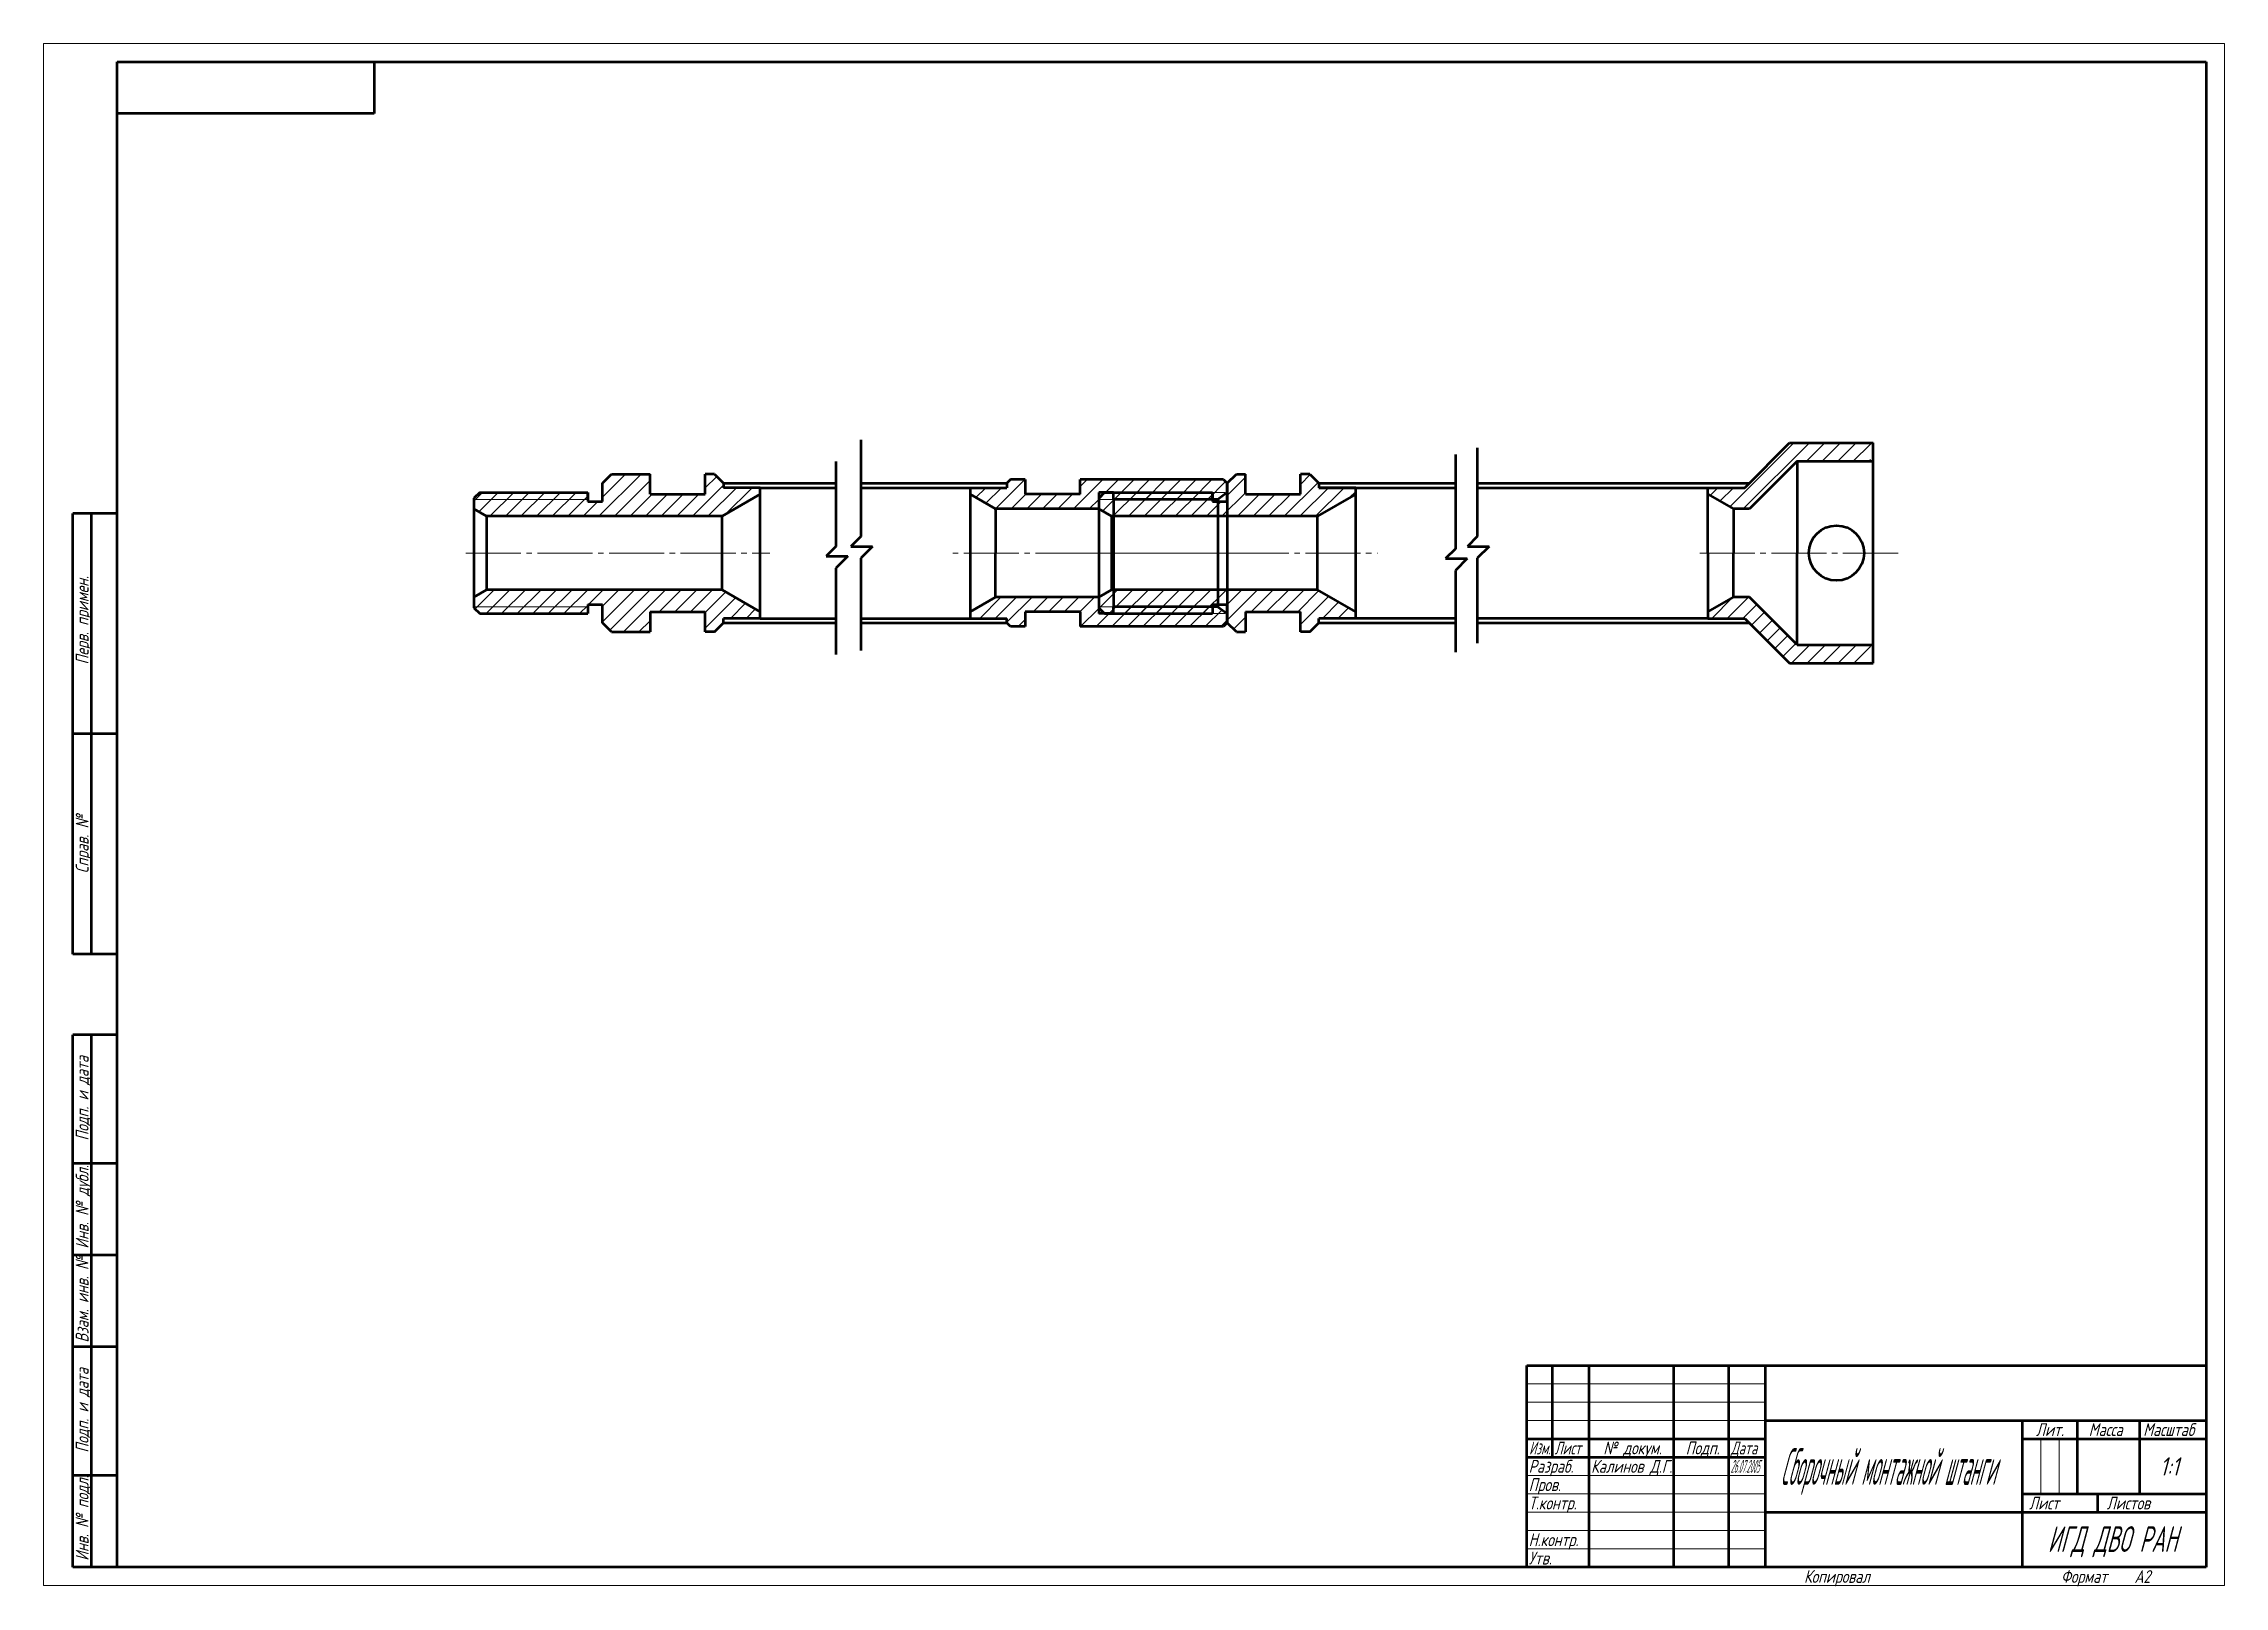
# Model space of a CAD drawing. Header units: millimetres. Extents: x 0 to 594, y 0 to 420.
import ezdxf

# ---------------------------------------------------------------- set-up
doc = ezdxf.new("R2010")
doc.units = ezdxf.units.MM
for name, pattern in [('K5LT_AXLED', [19.5, 15, -1.5, 1.5, -1.5]), ('K5LT_BASIC', [0]), ('K5LT_THIN', [0])]:
    doc.linetypes.add(name, pattern=pattern)
doc.styles.add('KTEXTSTYLE', font='GOST_AU.SHX', dxfattribs={"width": 0.96, "height": 5})
pattern_1 = [(45, (0, 0), (-2.12132, 2.12132), [])]

# ---------------------------------------------------------------- blocks, each defined once
blk = doc.blocks.new('U0')
h = blk.add_hatch()
h.set_pattern_fill('МЕТАЛЛ', angle=45, style=0, pattern_type=0)
h.set_pattern_definition(pattern_1)
h.paths.add_polyline_path([(425.6, 235.93), (369.46, 235.93), (365.99, 233.93), (365.99, 231.03), (367.59, 229.43), (396.99, 229.43), (396.99, 231.93), (400.99, 231.93), (400.99, 226.93), (403.49, 224.43), (405.99, 224.43), (405.99, 229.93), (420.99, 229.93), (420.99, 224.43), (423.49, 224.43), (425.99, 226.93), (425.99, 228.13), (435.99, 228.13), (435.99, 229.93)])
edge = h.paths.add_edge_path()
edge.add_line((369.46, 255.93), (425.6, 255.93))
edge.add_line((425.6, 255.93), (435.99, 261.93))
edge.add_line((435.99, 261.93), (435.99, 263.73))
edge.add_line((435.99, 263.73), (425.99, 263.73))
edge.add_line((425.99, 263.73), (425.99, 264.93))
edge.add_line((425.99, 264.93), (423.49, 267.43))
edge.add_line((423.49, 267.43), (420.99, 267.43))
edge.add_line((420.99, 267.43), (420.99, 261.93))
edge.add_line((420.99, 261.93), (405.99, 261.93))
edge.add_line((405.99, 261.93), (405.99, 267.43))
edge.add_line((405.99, 267.43), (403.49, 267.43))
edge.add_line((403.49, 267.43), (400.99, 264.93))
edge.add_line((400.99, 264.93), (400.99, 259.93))
edge.add_line((400.99, 259.93), (396.99, 259.93))
edge.add_line((396.99, 259.93), (396.99, 260.54))
edge.add_line((396.99, 260.54), (396.99, 262.43))
edge.add_line((396.99, 262.43), (367.59, 262.43))
edge.add_line((367.59, 262.43), (365.99, 260.83))
edge.add_line((365.99, 260.83), (365.99, 257.93))
edge.add_line((365.99, 257.93), (369.46, 255.93))
at = {"color": 7, "linetype": 'K5LT_BASIC', "lineweight": 60}
for p, q in [((400.99, 264.93), (403.49, 267.43)), ((403.49, 267.43), (405.99, 267.43)), ((405.99, 261.93), (405.99, 267.43)), ((423.49, 267.43), (420.99, 267.43)), ((420.99, 261.93), (420.99, 267.43)), ((423.49, 267.43), (425.99, 264.93)), ((367.59, 262.43), (365.99, 260.83)), ((367.59, 262.43), (396.99, 262.43)), ((396.99, 262.43), (396.99, 259.93)), ((396.99, 260.54), (396.99, 262.43)), ((400.99, 259.93), (400.99, 264.93)), ((400.99, 263.04), (400.99, 264.93)), ((405.99, 261.93), (420.99, 261.93)), ((435.99, 261.93), (425.6, 255.93)), ((425.99, 264.93), (425.99, 263.73)), ((435.99, 263.73), (425.99, 263.73)), ((435.99, 228.13), (435.99, 263.73)), ((365.99, 260.83), (365.99, 255.93)), ((365.99, 257.93), (369.46, 255.93)), ((365.99, 255.93), (365.99, 235.93)), ((425.6, 255.93), (369.46, 255.93)), ((369.46, 255.93), (369.46, 235.93)), ((396.99, 259.93), (400.99, 259.93)), ((425.6, 235.93), (425.6, 255.93)), ((365.99, 233.93), (369.46, 235.93)), ((365.99, 235.93), (365.99, 231.03)), ((425.6, 235.93), (369.46, 235.93)), ((396.99, 231.93), (396.99, 229.43)), ((396.99, 231.93), (400.99, 231.93)), ((400.99, 226.93), (400.99, 231.93)), ((435.99, 229.93), (425.6, 235.93)), ((365.99, 231.03), (367.59, 229.43)), ((367.59, 229.43), (396.99, 229.43)), ((396.99, 231.32), (396.99, 229.43)), ((403.49, 224.43), (400.99, 226.93)), ((405.99, 229.93), (420.99, 229.93)), ((405.99, 229.93), (405.99, 224.43)), ((420.99, 224.43), (420.99, 229.93)), ((423.49, 224.43), (425.99, 226.93)), ((435.99, 228.13), (425.99, 228.13)), ((425.99, 226.93), (425.99, 228.13)), ((425.99, 226.93), (425.99, 228.13)), ((403.49, 224.43), (405.99, 224.43)), ((423.49, 224.43), (420.99, 224.43))]:
    blk.add_line(p, q, dxfattribs=at)
at = {"color": 7, "linetype": 'K5LT_THIN', "lineweight": 18}
for p, q in [((365.99, 260.54), (396.99, 260.54)), ((365.99, 231.32), (396.99, 231.32))]:
    blk.add_line(p, q, dxfattribs=at)
at = {"color": 7, "linetype": 'K5LT_AXLED', "lineweight": 18}
blk.add_line((363.8, 245.93), (441.96, 245.93), dxfattribs=at)
blk = doc.blocks.new('U3')
h = blk.add_hatch()
h.set_pattern_fill('МЕТАЛЛ', angle=45, style=0, pattern_type=0)
h.set_pattern_definition(pattern_1)
h.paths.add_polyline_path([(340.99, 263.73), (330.99, 263.73), (330.99, 261.93), (337.92, 257.93), (365.99, 257.93), (365.99, 262.43), (369.99, 262.43), (369.99, 260.54), (398.49, 260.54), (400.99, 262.43), (400.99, 263.04), (400.99, 264.93), (399.99, 265.93), (360.99, 265.93), (360.99, 261.93), (345.99, 261.93), (345.99, 265.93), (341.99, 265.93), (340.99, 264.93)])
edge = h.paths.add_edge_path()
edge.add_line((365.99, 233.93), (337.92, 233.93))
edge.add_line((337.92, 233.93), (330.99, 229.93))
edge.add_line((330.99, 229.93), (330.99, 228.13))
edge.add_line((330.99, 228.13), (340.99, 228.13))
edge.add_line((340.99, 228.13), (340.99, 226.93))
edge.add_line((340.99, 226.93), (341.99, 225.93))
edge.add_line((341.99, 225.93), (345.99, 225.93))
edge.add_line((345.99, 225.93), (345.99, 229.93))
edge.add_line((345.99, 229.93), (360.99, 229.93))
edge.add_line((360.99, 229.93), (360.99, 225.93))
edge.add_line((360.99, 225.93), (399.99, 225.93))
edge.add_line((399.99, 225.93), (400.99, 226.93))
edge.add_line((400.99, 226.93), (400.99, 228.82))
edge.add_line((400.99, 228.82), (400.99, 229.43))
edge.add_line((400.99, 229.43), (398.49, 231.32))
edge.add_line((398.49, 231.32), (369.99, 231.32))
edge.add_line((369.99, 231.32), (369.99, 229.43))
edge.add_line((369.99, 229.43), (365.99, 229.43))
edge.add_line((365.99, 229.43), (365.99, 233.93))
at = {"color": 7, "linetype": 'K5LT_BASIC', "lineweight": 60}
for p, q in [((330.99, 263.73), (330.99, 228.13)), ((330.99, 263.73), (340.99, 263.73)), ((330.99, 261.93), (337.92, 257.93)), ((341.99, 265.93), (340.99, 264.93)), ((340.99, 264.93), (340.99, 263.73)), ((340.99, 264.93), (340.99, 263.73)), ((345.99, 265.93), (341.99, 265.93)), ((345.99, 265.93), (345.99, 261.93)), ((360.99, 261.93), (345.99, 261.93)), ((360.99, 261.93), (360.99, 265.93)), ((399.99, 265.93), (360.99, 265.93)), ((365.99, 262.43), (365.99, 229.43)), ((369.99, 262.43), (365.99, 262.43)), ((369.99, 260.54), (369.99, 262.43)), ((400.99, 262.43), (398.49, 260.54)), ((399.99, 265.93), (400.99, 264.93)), ((400.99, 264.93), (400.99, 263.04)), ((400.99, 263.04), (400.99, 228.82)), ((365.99, 257.93), (337.53, 257.93)), ((337.92, 257.93), (337.92, 245.93)), ((398.49, 260.54), (369.99, 260.54)), ((369.99, 260.54), (369.99, 231.32)), ((398.49, 260.54), (398.49, 231.32)), ((337.92, 233.93), (337.92, 245.93)), ((330.99, 229.93), (337.92, 233.93)), ((365.99, 233.93), (337.53, 233.93)), ((330.99, 228.13), (340.99, 228.13)), ((340.99, 226.93), (340.99, 228.13)), ((341.99, 225.93), (340.99, 226.93)), ((345.99, 225.93), (341.99, 225.93)), ((360.99, 229.93), (345.99, 229.93)), ((345.99, 229.93), (345.99, 225.93)), ((360.99, 229.93), (360.99, 225.93)), ((399.99, 225.93), (360.99, 225.93)), ((369.99, 229.43), (365.99, 229.43)), ((369.99, 229.43), (369.99, 231.32)), ((398.49, 231.32), (369.99, 231.32)), ((398.49, 231.32), (400.99, 229.43)), ((400.99, 226.93), (399.99, 225.93)), ((400.99, 228.82), (400.99, 226.93))]:
    blk.add_line(p, q, dxfattribs=at)
at = {"color": 7, "linetype": 'K5LT_THIN', "lineweight": 18}
for p, q in [((400.38, 262.43), (369.99, 262.43)), ((400.38, 229.43), (369.99, 229.43))]:
    blk.add_line(p, q, dxfattribs=at)
blk = doc.blocks.new('U2')
at = {"color": 7, "linetype": 'K5LT_AXLED', "lineweight": 18}
blk.add_line((402.75, 245.93), (326.1, 245.93), dxfattribs=at)
blk.add_blockref('U3', (0, 0))
blk = doc.blocks.new('U19')
h = blk.add_hatch()
h.set_pattern_fill('МЕТАЛЛ', angle=45, style=0, pattern_type=0)
h.set_pattern_definition(pattern_1)
h.paths.add_polyline_path([(263.43, 235.93), (199.28, 235.93), (195.82, 233.93), (195.82, 231.03), (197.42, 229.43), (226.82, 229.43), (226.82, 231.93), (230.82, 231.93), (230.82, 226.93), (233.32, 224.43), (243.82, 224.43), (243.82, 229.93), (258.82, 229.93), (258.82, 224.43), (261.32, 224.43), (263.82, 226.93), (263.82, 228.13), (273.82, 228.13), (273.82, 229.93)])
edge = h.paths.add_edge_path()
edge.add_line((199.28, 255.93), (263.43, 255.93))
edge.add_line((263.43, 255.93), (273.82, 261.93))
edge.add_line((273.82, 261.93), (273.82, 263.73))
edge.add_line((273.82, 263.73), (263.82, 263.73))
edge.add_line((263.82, 263.73), (263.82, 264.93))
edge.add_line((263.82, 264.93), (261.32, 267.43))
edge.add_line((261.32, 267.43), (258.82, 267.43))
edge.add_line((258.82, 267.43), (258.82, 261.93))
edge.add_line((258.82, 261.93), (243.82, 261.93))
edge.add_line((243.82, 261.93), (243.82, 267.43))
edge.add_line((243.82, 267.43), (233.32, 267.43))
edge.add_line((233.32, 267.43), (230.82, 264.93))
edge.add_line((230.82, 264.93), (230.82, 259.93))
edge.add_line((230.82, 259.93), (226.82, 259.93))
edge.add_line((226.82, 259.93), (226.82, 260.54))
edge.add_line((226.82, 260.54), (226.82, 262.43))
edge.add_line((226.82, 262.43), (197.42, 262.43))
edge.add_line((197.42, 262.43), (195.82, 260.83))
edge.add_line((195.82, 260.83), (195.82, 257.93))
edge.add_line((195.82, 257.93), (199.28, 255.93))
at = {"color": 7, "linetype": 'K5LT_BASIC', "lineweight": 60}
for p, q in [((230.82, 264.93), (233.32, 267.43)), ((233.32, 267.43), (243.82, 267.43)), ((243.82, 261.93), (243.82, 267.43)), ((261.32, 267.43), (258.82, 267.43)), ((258.82, 261.93), (258.82, 267.43)), ((261.32, 267.43), (263.82, 264.93)), ((197.42, 262.43), (195.82, 260.83)), ((197.42, 262.43), (226.82, 262.43)), ((226.82, 262.43), (226.82, 259.93)), ((226.82, 260.54), (226.82, 262.43)), ((230.82, 259.93), (230.82, 264.93)), ((230.82, 263.04), (230.82, 264.93)), ((243.82, 261.93), (258.82, 261.93)), ((273.82, 261.93), (263.43, 255.93)), ((263.82, 264.93), (263.82, 263.73)), ((273.82, 263.73), (263.82, 263.73)), ((273.82, 228.13), (273.82, 263.73)), ((195.82, 260.83), (195.82, 255.93)), ((195.82, 257.93), (199.28, 255.93)), ((195.82, 255.93), (195.82, 235.93)), ((263.43, 255.93), (199.28, 255.93)), ((199.28, 255.93), (199.28, 235.93)), ((226.82, 259.93), (230.82, 259.93)), ((263.43, 235.93), (263.43, 255.93)), ((195.82, 233.93), (199.28, 235.93)), ((195.82, 235.93), (195.82, 231.03)), ((263.43, 235.93), (199.28, 235.93)), ((226.82, 231.93), (226.82, 229.43)), ((226.82, 231.93), (230.82, 231.93)), ((230.82, 226.93), (230.82, 231.93)), ((273.82, 229.93), (263.43, 235.93)), ((195.82, 231.03), (197.42, 229.43)), ((197.42, 229.43), (226.82, 229.43)), ((226.82, 231.32), (226.82, 229.43)), ((233.32, 224.43), (230.82, 226.93)), ((243.82, 229.93), (258.82, 229.93)), ((243.82, 229.93), (243.82, 224.43)), ((258.82, 224.43), (258.82, 229.93)), ((261.32, 224.43), (263.82, 226.93)), ((273.82, 228.13), (263.82, 228.13)), ((263.82, 226.93), (263.82, 228.13)), ((263.82, 226.93), (263.82, 228.13)), ((233.32, 224.43), (243.82, 224.43)), ((261.32, 224.43), (258.82, 224.43))]:
    blk.add_line(p, q, dxfattribs=at)
at = {"color": 7, "linetype": 'K5LT_THIN', "lineweight": 18}
for p, q in [((195.82, 260.54), (226.82, 260.54)), ((195.82, 231.32), (226.82, 231.32))]:
    blk.add_line(p, q, dxfattribs=at)
blk = doc.blocks.new('U22')
h = blk.add_hatch()
h.set_pattern_fill('МЕТАЛЛ', angle=45, style=0, pattern_type=0)
h.set_pattern_definition(pattern_1)
edge = h.paths.add_edge_path()
edge.add_line((556.23, 220.93), (543.23, 233.93))
edge.add_line((543.23, 233.93), (538.88, 233.93))
edge.add_line((538.88, 233.93), (531.95, 229.93))
edge.add_line((531.95, 229.93), (531.95, 228.13))
edge.add_line((531.95, 228.13), (541.95, 228.13))
edge.add_line((541.95, 228.13), (554.15, 215.93))
edge.add_line((554.15, 215.93), (576.23, 215.93))
edge.add_line((576.23, 215.93), (576.23, 220.93))
edge.add_line((576.23, 220.93), (556.23, 220.93))
edge = h.paths.add_edge_path()
edge.add_line((554.15, 275.93), (541.95, 263.73))
edge.add_line((541.95, 263.73), (531.95, 263.73))
edge.add_line((531.95, 263.73), (531.95, 261.93))
edge.add_line((531.95, 261.93), (538.88, 257.93))
edge.add_line((538.88, 257.93), (543.23, 257.93))
edge.add_line((543.23, 257.93), (556.23, 270.93))
edge.add_line((556.23, 270.93), (576.23, 270.93))
edge.add_line((576.23, 270.93), (576.23, 275.93))
edge.add_line((576.23, 275.93), (554.15, 275.93))
at = {"color": 7, "linetype": 'K5LT_BASIC', "lineweight": 60}
for p, q in [((541.95, 263.73), (554.15, 275.93)), ((554.15, 275.93), (576.95, 275.93)), ((576.95, 215.93), (576.95, 275.93)), ((556.23, 270.93), (543.23, 257.93)), ((556.23, 270.93), (576.95, 270.93)), ((556.23, 270.93), (556.23, 245.93)), ((531.95, 245.93), (531.95, 263.73)), ((531.95, 263.73), (541.95, 263.73)), ((531.95, 261.93), (538.88, 257.93)), ((538.88, 257.93), (538.88, 245.93)), ((543.23, 257.93), (538.88, 257.93)), ((531.95, 245.93), (531.95, 228.13)), ((538.88, 233.93), (538.88, 245.93)), ((556.23, 220.93), (556.23, 245.93)), ((531.95, 229.93), (538.88, 233.93)), ((543.23, 233.93), (538.88, 233.93)), ((556.23, 220.93), (543.23, 233.93)), ((531.95, 228.13), (541.95, 228.13)), ((541.95, 228.13), (554.15, 215.93)), ((556.23, 220.93), (576.95, 220.93)), ((554.15, 215.93), (576.95, 215.93))]:
    blk.add_line(p, q, dxfattribs=at)
at = {"color": 7, "linetype": 'K5LT_AXLED', "lineweight": 18}
blk.add_line((583.71, 245.93), (528.39, 245.93), dxfattribs=at)
at = {"color": 7, "linetype": 'K5LT_BASIC', "lineweight": 60}
blk.add_circle((566.95, 245.93), 7.5, dxfattribs=at)
blk = doc.blocks.new('U23')
at = {"color": 7, "linetype": 'K5LT_BASIC', "lineweight": 60}
for p, q in [((294.42, 270.84), (294.42, 247.71)), ((294.42, 247.71), (291.75, 245.04)), ((291.75, 245.04), (297.66, 245.04)), ((297.66, 245.04), (294.42, 241.8)), ((294.42, 241.8), (294.42, 218.26))]:
    blk.add_line(p, q, dxfattribs=at)
blk = doc.blocks.new('U24')
at = {"color": 7, "linetype": 'K5LT_BASIC', "lineweight": 60}
for p, q in [((301.17, 276.75), (301.17, 250.4)), ((301.17, 250.4), (298.51, 247.74)), ((298.51, 247.74), (304.41, 247.74)), ((304.41, 247.74), (301.17, 244.5)), ((301.17, 244.5), (301.17, 219.38))]:
    blk.add_line(p, q, dxfattribs=at)
blk = doc.blocks.new('U25')
at = {"color": 7, "linetype": 'K5LT_BASIC', "lineweight": 60}
for p, q in [((463.15, 272.76), (463.15, 247.08)), ((463.15, 247.08), (460.48, 244.41)), ((460.48, 244.41), (466.38, 244.41)), ((466.38, 244.41), (463.15, 241.17)), ((463.15, 241.17), (463.15, 218.92))]:
    blk.add_line(p, q, dxfattribs=at)
blk = doc.blocks.new('U26')
at = {"color": 7, "linetype": 'K5LT_BASIC', "lineweight": 60}
for p, q in [((469.08, 274.55), (469.08, 250.4)), ((469.08, 250.4), (466.41, 247.74)), ((466.41, 247.74), (472.32, 247.74)), ((472.32, 247.74), (469.08, 244.5)), ((469.08, 244.5), (469.08, 221.36))]:
    blk.add_line(p, q, dxfattribs=at)
blk = doc.blocks.new('U31')
at = {"color": 7, "linetype": 'K5LT_THIN', "lineweight": 18}
for p, q in [((0, 0), (0, 420)), ((0, 420), (594, 420)), ((594, 420), (594, 0)), ((404, 55), (469, 55)), ((404, 50), (469, 50)), ((404, 45), (469, 45)), ((543.96, 25), (543.96, 40)), ((548.98, 25), (548.98, 40)), ((404, 30), (469, 30)), ((404, 25), (469, 25)), ((404, 20), (469, 20)), ((404, 15), (469, 15)), ((404, 10), (469, 10)), ((594, 0), (0, 0))]:
    blk.add_line(p, q, dxfattribs=at)
at = {"color": 7, "linetype": 'K5LT_BASIC', "lineweight": 60}
for p, q in [((20, 5), (20, 415)), ((20, 415), (589, 415)), ((90, 415), (90, 401)), ((589, 415), (589, 5)), ((90, 401), (20, 401)), ((8, 172), (8, 292)), ((20, 292), (8, 292)), ((13, 172), (13, 292)), ((20, 232), (8, 232)), ((20, 172), (8, 172)), ((8, 5), (8, 150)), ((20, 150), (8, 150)), ((13, 5), (13, 150)), ((20, 115), (8, 115)), ((20, 90), (8, 90)), ((20, 65), (8, 65)), ((404, 60), (589, 60)), ((404, 5), (404, 60)), ((411, 35), (411, 60)), ((421, 5), (421, 60)), ((444, 5), (444, 60)), ((459, 5), (459, 60)), ((469, 5), (469, 60)), ((469, 45), (589, 45)), ((539, 5), (539, 45)), ((554, 25), (554, 45)), ((571, 25), (571, 45)), ((404, 40), (469, 40)), ((539, 40), (554, 40)), ((554, 40), (589, 40)), ((20, 30), (8, 30)), ((404, 35), (469, 35)), ((539, 25), (589, 25)), ((559.57, 20), (559.57, 25)), ((469, 20), (539, 20)), ((539, 20), (589, 20)), ((20, 5), (8, 5)), ((589, 5), (20, 5))]:
    blk.add_line(p, q, dxfattribs=at)
at = {"color": 7, "char_height": 2.5, "attachment_point": 1, "rotation": 90, "style": 'KTEXTSTYLE'}
for s, insert in [('\\H3.5;\\W0.965;\\Q15;\\Q15;Перв. примен.', (8.75, 250.89)), ('\\H3.5;\\W0.965;\\Q15;\\Q15;Справ. №', (8.75, 194.02)), ('\\H3.5;\\W0.965;\\Q15;\\Q15;Подп. и дата', (8.75, 121.21)), ('\\H3.5;\\W0.965;\\Q15;\\Q15;Инв. № дубл.', (8.75, 91.78)), ('\\H3.5;\\W0.965;\\Q15;\\Q15;Взам. инв. №', (8.75, 66.21)), ('\\H3.5;\\W0.965;\\Q15;\\Q15;Подп. и дата', (8.75, 36.21)), ('\\H3.5;\\W0.965;\\Q15;\\Q15;Инв. № подл.', (8.75, 6.78))]:
    blk.add_mtext(s, dxfattribs=dict(at, insert=insert))
at = {"color": 7, "char_height": 2.5, "attachment_point": 1, "style": 'KTEXTSTYLE'}
for s, insert in [('\\H3.5;\\W0.965;\\Q15;\\Q15;Лит.', (542.66, 44.25)), ('\\H3.5;\\W0.965;\\Q15;\\Q15;Масса', (557.04, 44.25)), ('\\H3.5;\\W0.965;\\Q15;\\Q15;Масштаб', (571.89, 44.25)), ('\\H3.5;\\W0.965;\\Q15;\\Q15;\\W0.784;Изм.', (404.62, 39.23)), ('\\H3.5;\\W0.965;\\Q15;\\Q15;\\W0.846;Лист', (411.56, 39.23)), ('\\H3.5;\\W0.965;\\Q15;\\Q15;№ докум.', (424.83, 39.25)), ('\\H3.5;\\W0.965;\\Q15;\\Q15;Подп.', (447.27, 39.25)), ('\\H3.5;\\W0.965;\\Q15;\\Q15;\\W0.846;Дата', (459.56, 39.23)), ('{\\H4x;\\Q15;\\W0.376;Сборочный монтажной штанги}', (473.09, 37.43)), ('\\H3.5;\\W0.965;\\Q15;\\Q15;Разраб.', (404.5, 34.25)), ('\\H3.5;\\W0.965;\\Q15;\\Q15;Калинов Д.Г.', (421.5, 34.23)), ('\\H3.5;\\W0.965;\\Q15;\\Q15;\\W0.375;26.07.2005', (459.5, 34.23)), ('\\H3.5;\\W0.965;\\Q15;\\Q15;\\H5.00;1:1', (576.44, 34.97)), ('\\H3.5;\\W0.965;\\Q15;\\Q15;Пров.', (404.5, 29.25)), ('\\H3.5;\\W0.965;\\Q15;\\Q15;Т.контр.', (404.5, 24.25)), ('\\H3.5;\\W0.965;\\Q15;\\Q15;Лист', (540.78, 24.25)), ('\\H3.5;\\W0.965;\\Q15;\\Q15;Листов', (561.92, 24.25)), ('\\H3.5;\\W0.965;\\Q15;\\Q15;Н.контр.', (404.5, 14.25)), ('{\\H2.8x;\\Q15;\\W0.7;ИГД ДВО РАН}', (545.9, 16.18)), ('\\H3.5;\\W0.965;\\Q15;\\Q15;Утв.', (404.5, 9.25)), ('\\H3.5;\\W0.965;\\Q15;\\Q15;Копировал', (479.5, 4.25)), ('\\H3.5;\\W0.965;\\Q15;\\Q15;Формат', (549.5, 4.25)), ('\\H3.5;\\W0.965;\\Q15;\\Q15;A2', (569.5, 4.23))]:
    blk.add_mtext(s, dxfattribs=dict(at, insert=insert))

msp = doc.modelspace()

# ---------------------------------------------------------------- linework, layer by layer
at = {"color": 7, "linetype": 'K5LT_BASIC', "lineweight": 60}
for p, q in [((185.21, 300.25), (215.81, 300.25)), ((195.21, 299.05), (215.81, 299.05)), ((222.56, 300.25), (262.38, 300.25)), ((222.56, 299.05), (252.38, 299.05)), ((347.38, 300.25), (384.54, 300.25)), ((347.38, 299.05), (384.54, 299.05)), ((390.47, 300.25), (464.55, 300.25)), ((390.47, 299.05), (463.35, 299.05)), ((185.21, 262.25), (215.81, 262.25)), ((195.21, 263.45), (215.81, 263.45)), ((222.56, 263.45), (252.38, 263.45)), ((222.56, 262.25), (262.38, 262.25)), ((347.38, 262.25), (384.54, 262.25)), ((384.54, 263.45), (357.38, 263.45)), ((453.35, 263.45), (390.47, 263.45)), ((390.47, 262.25), (464.55, 262.25))]:
    msp.add_line(p, q, dxfattribs=at)
at = {"color": 7, "linetype": 'K5LT_AXLED', "lineweight": 18}
msp.add_line((115.01, 281.25), (197.79, 281.25), dxfattribs=at)

# ---------------------------------------------------------------- block references
for name, p in [('U31', (0, 0)), ('U24', (-78.61, 35.32)), ('U26', (-78.61, 35.32)), ('U22', (-78.61, 35.32)), ('U23', (-78.61, 35.32)), ('U25', (-78.61, 35.32)), ('U19', (-78.61, 35.32)), ('U2', (-78.61, 35.32)), ('U0', (-78.61, 35.32))]:
    msp.add_blockref(name, p)

doc.saveas('drawing.dxf')
